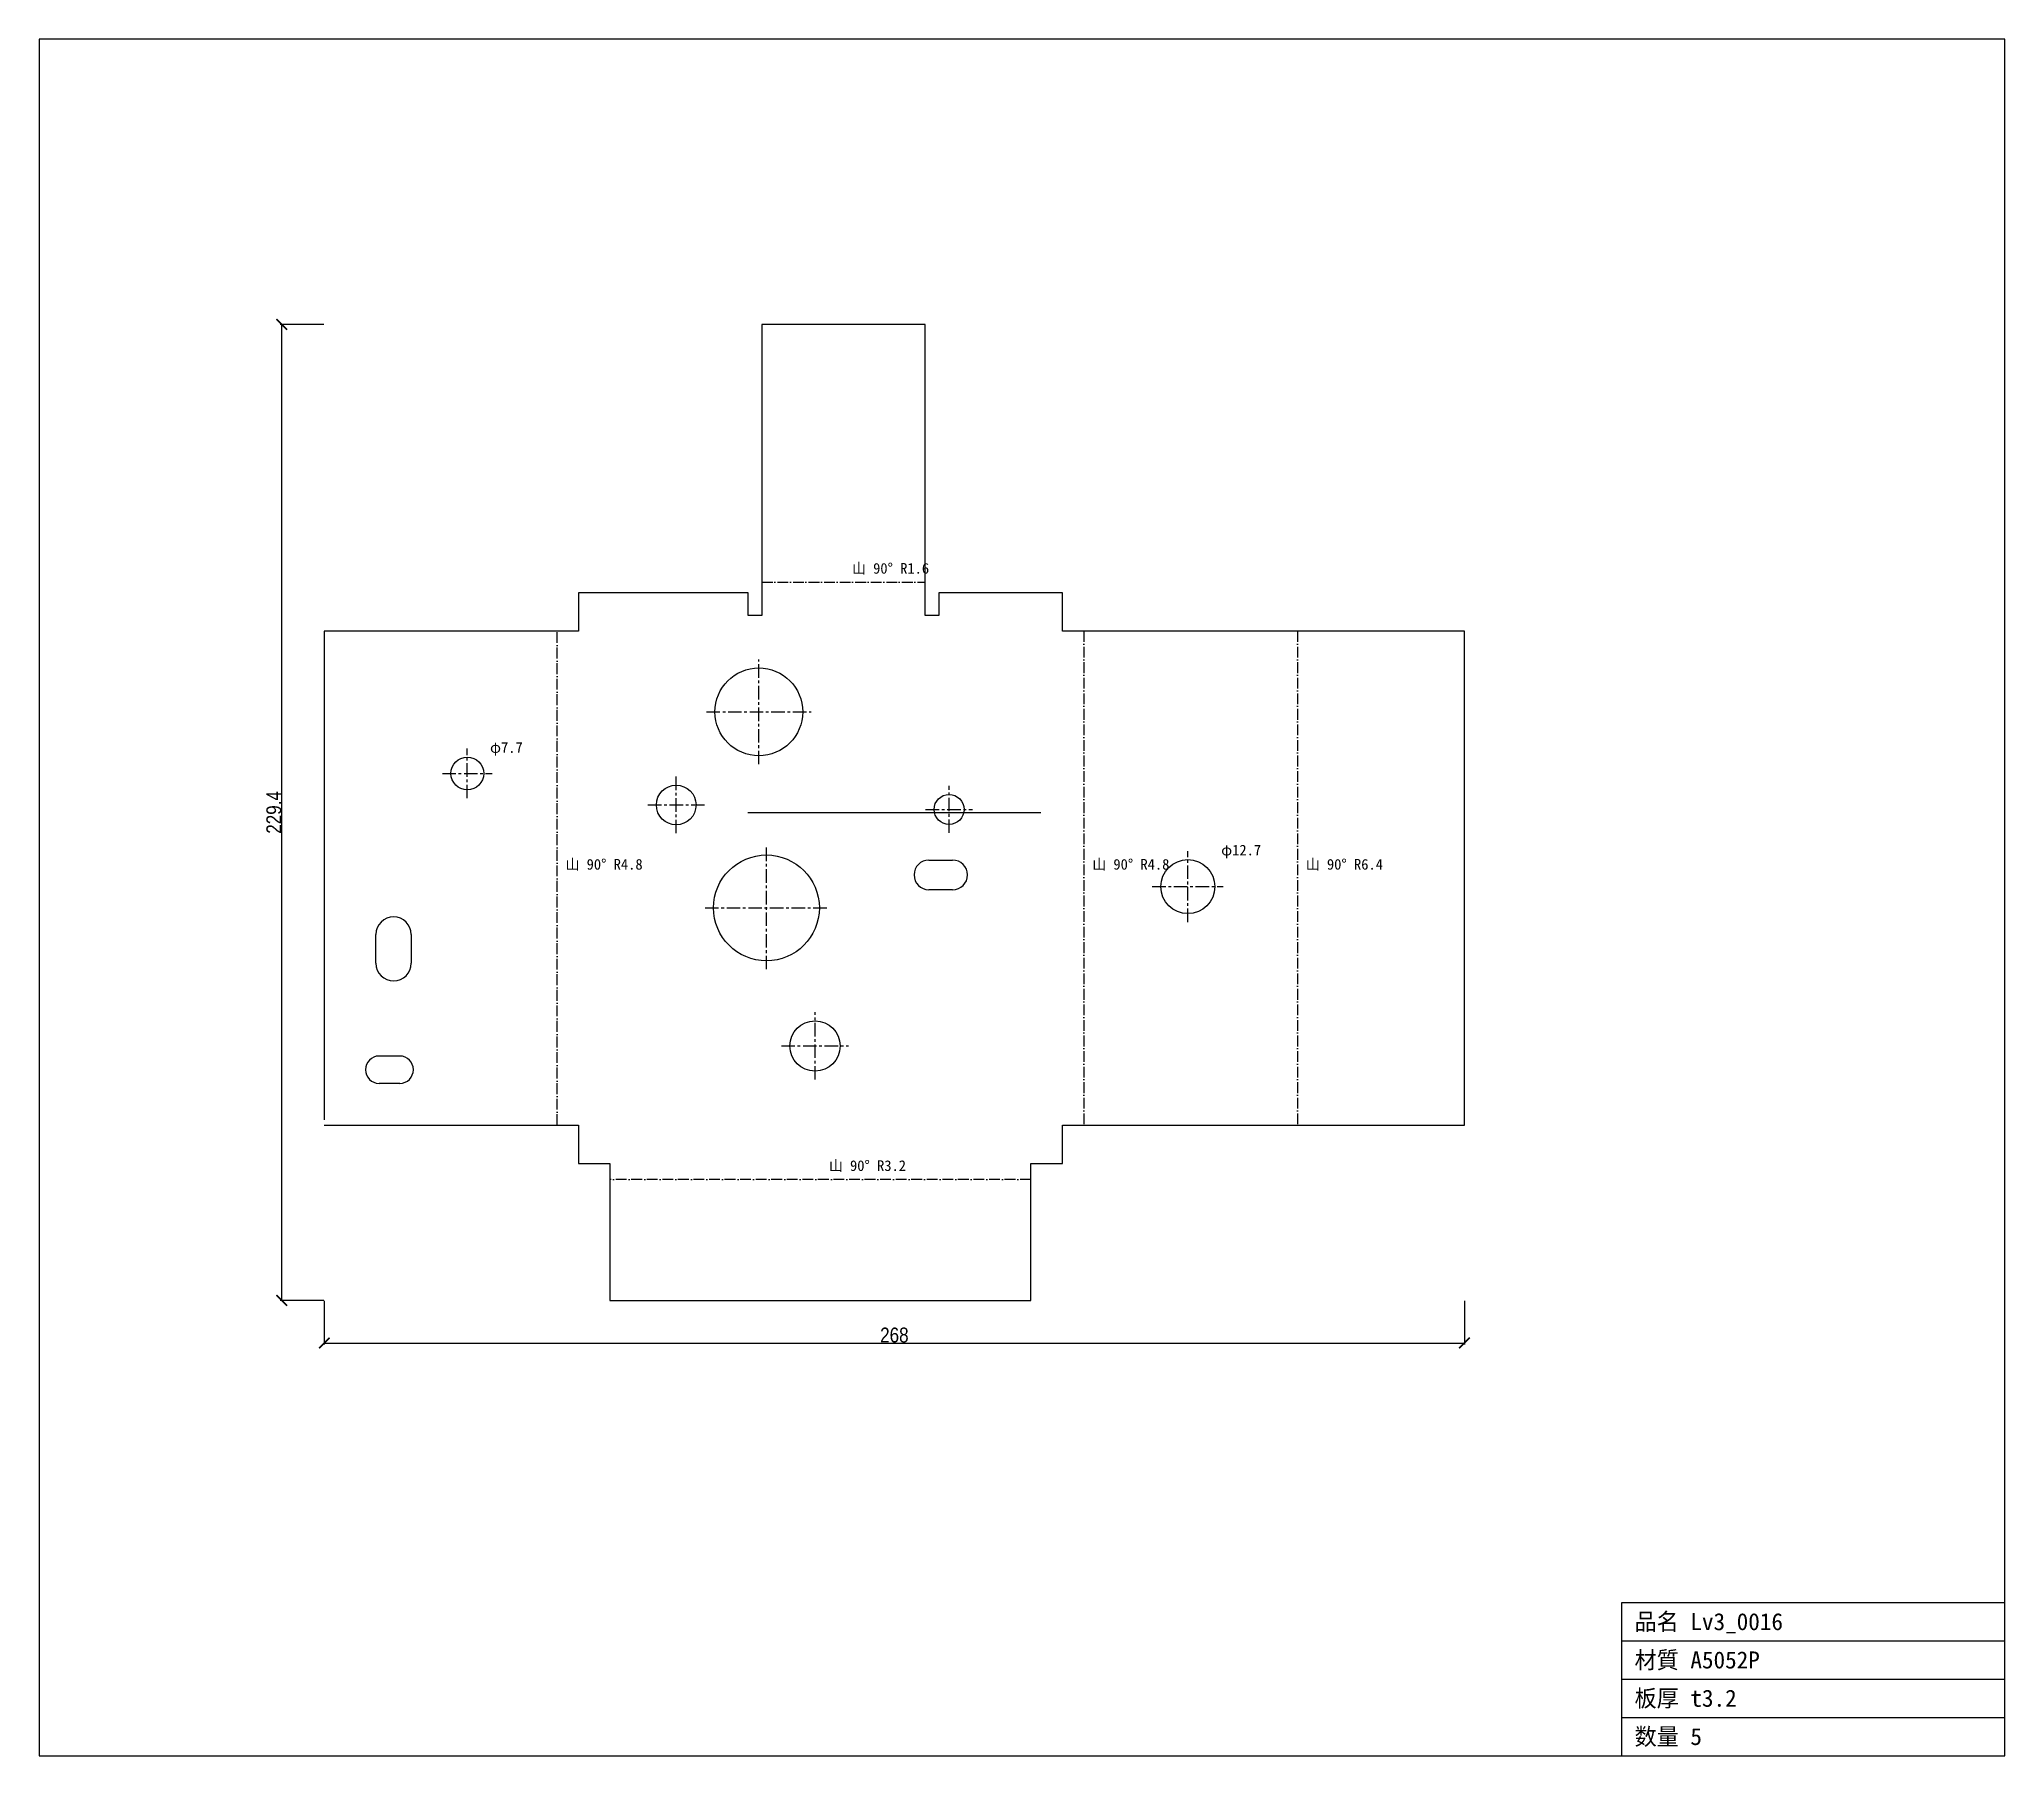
# Model space of a CAD drawing. Header units: millimetres. Extents: x -127 to 335, y -139 to 264.
import ezdxf

# ---------------------------------------------------------------- set-up
doc = ezdxf.new("R2010")
doc.units = ezdxf.units.MM
doc.linetypes.add('CENTER', pattern=[5.08, 3.175, -0.635, 0.635, -0.635])
doc.linetypes.add('DASHDOT', pattern=[3.556, 2.54, -0.508, 0, -0.508])
for name, color, linetype in [('ケガキ', 7, 'Continuous'), ('中心線', 7, 'Continuous'), ('図枠', 7, 'Continuous'), ('外形', 7, 'Continuous'), ('寸法', 7, 'Continuous'), ('文字', 7, 'Continuous'), ('曲げ線', 7, 'Continuous')]:
    doc.layers.add(name, color=color, linetype=linetype)
doc.styles.add('OpenSansCondensed-Light', font='OpenSansCondensed-Light.ttf')
doc.dimstyles.new('EZDXF', dxfattribs={"dimtxt": 0.25, "dimasz": 0.175, "dimexe": 0.375, "dimexo": 0.125, "dimgap": 0.1, "dimtad": 1, "dimlfac": 100, "dimzin": 12, "dimdsep": 46, "dimtxsty": 'OpenSansCondensed-Light', "dimblk": 'ARCHTICK', "dimcen": 2.5, "dimazin": 3, "dimtfac": 0.5, "dimtmove": 2, "dimatfit": 3})

# ---------------------------------------------------------------- blocks, each defined once
blk = doc.blocks.new('_ARCHTICK')
at = {"color": 0, "linetype": 'BYBLOCK', "const_width": 0.15}
blk.add_lwpolyline([(-0.5, -0.5), (0.5, 0.5)], dxfattribs=at)

msp = doc.modelspace()

# ---------------------------------------------------------------- linework, layer by layer
at = {"layer": 'ケガキ'}
msp.add_line((39.85, 82.5), (108.67, 82.5), dxfattribs=at)
at = {"layer": '中心線', "color": 1, "linetype": 'CENTER'}
for p, q in [((42.4, 93.82), (42.4, 118.44)), ((30.09, 106.13), (54.71, 106.13)), ((-26.13, 85.81), (-26.13, 97.5)), ((-31.98, 91.65), (-20.29, 91.65)), ((22.98, 77.58), (22.98, 90.9)), ((87.12, 77.68), (87.12, 88.71)), ((16.32, 84.24), (29.64, 84.24)), ((81.6, 83.19), (92.63, 83.19)), ((44.19, 45.64), (44.19, 74.49)), ((143.24, 56.7), (143.24, 73.39)), ((134.89, 65.05), (151.58, 65.05)), ((29.77, 60.06), (58.62, 60.06)), ((55.6, 19.7), (55.6, 35.51)), ((47.7, 27.6), (63.51, 27.6))]:
    msp.add_line(p, q, dxfattribs=at)
at = {"layer": '図枠'}
for p, q in [((335.25, 264.2), (-126.74, 264.2)), ((-126.74, 264.2), (-126.74, -139.2)), ((335.25, -139.2), (335.25, 264.2)), ((245.25, -139.2), (245.25, -103.2)), ((245.25, -103.2), (335.25, -103.2)), ((245.25, -112.2), (335.25, -112.2)), ((245.25, -121.2), (335.25, -121.2)), ((245.25, -130.2), (335.25, -130.2)), ((-126.74, -139.2), (335.25, -139.2))]:
    msp.add_line(p, q, dxfattribs=at)
at = {"layer": '外形'}
for p, q in [((81.51, 197.2), (43.12, 197.2)), ((43.12, 197.2), (43.12, 128.8)), ((81.51, 128.8), (81.51, 197.2)), ((39.92, 134.1), (0, 134.1)), ((0, 134.1), (0, 125.1)), ((39.92, 128.8), (39.92, 134.1)), ((113.76, 134.1), (84.71, 134.1)), ((84.71, 134.1), (84.71, 128.8)), ((113.76, 125.1), (113.76, 134.1)), ((0, 125.1), (-59.74, 125.1)), ((-59.74, 125.1), (-59.74, 10.28)), ((43.12, 128.8), (39.92, 128.8)), ((84.71, 128.8), (81.51, 128.8)), ((208.25, 125.1), (113.76, 125.1)), ((208.25, 9), (208.25, 125.1)), ((82.38, 71.29), (87.96, 71.29)), ((87.96, 64.31), (82.38, 64.31)), ((-47.61, 47.04), (-47.61, 53.79)), ((-39.31, 53.79), (-39.31, 47.04)), ((-46.87, 25.25), (-42.02, 25.25)), ((-42.02, 18.82), (-46.87, 18.82)), ((-59.74, 9), (0, 9)), ((0, 9), (0, 0)), ((113.76, 0), (113.76, 9)), ((113.76, 9), (208.25, 9)), ((0, 0), (7.4, 0)), ((7.4, 0), (7.4, -32.21)), ((106.36, -32.21), (106.36, 0)), ((106.36, 0), (113.76, 0)), ((7.4, -32.21), (106.36, -32.21))]:
    msp.add_line(p, q, dxfattribs=at)
for centre, radius in [((42.4, 106.13), 10.31), ((-26.13, 91.65), 3.85), ((22.98, 84.24), 4.66), ((87.12, 83.19), 3.52), ((44.19, 60.06), 12.43), ((143.24, 65.05), 6.34), ((55.6, 27.6), 5.91)]:
    msp.add_circle(centre, radius, dxfattribs=at)
for centre, radius, start, end in [((82.38, 67.8), 3.49, 90, -90), ((87.96, 67.8), 3.49, -90, 90), ((-43.46, 53.79), 4.15, 0, 180), ((-43.46, 47.04), 4.15, 180, 0), ((-46.87, 22.03), 3.21, 90, -90), ((-42.02, 22.03), 3.21, -90, 90)]:
    msp.add_arc(centre, radius, start, end, dxfattribs=at)
at = {"layer": '曲げ線', "color": 4, "linetype": 'DASHDOT'}
for p, q in [((43.12, 136.61), (81.51, 136.61)), ((-5.03, 9), (-5.03, 125.1)), ((118.79, 125.1), (118.79, 9)), ((168.99, 125.1), (168.99, 9)), ((106.36, -3.77), (7.4, -3.77))]:
    msp.add_line(p, q, dxfattribs=at)

# ---------------------------------------------------------------- texts
at = {"layer": '文字'}
for s, height, p in [('山 90° R1.6', 2.5, (64.31, 138.61)), ('φ7.7', 2.5, (-20.79, 96.5)), ('φ12.7', 2.5, (151.08, 72.39)), ('山 90° R4.8', 2.5, (-3.03, 69.05)), ('山 90° R4.8', 2.5, (120.79, 69.05)), ('山 90° R6.4', 2.5, (170.99, 69.05)), ('山 90° R3.2', 2.5, (58.88, -1.77)), ('品名 Lv3_0016', 4, (248.25, -109.7)), ('材質 A5052P', 4, (248.25, -118.7)), ('板厚 t3.2', 4, (248.25, -127.7)), ('数量 5', 4, (248.25, -136.7))]:
    msp.add_text(s, height=height, dxfattribs=at).set_placement(p)

# ---------------------------------------------------------------- dimensions: what is measured, and where the dimension line sits
at = {"layer": '寸法'}
msp.add_linear_dim(base=(-69.74, -32.21), p1=(-59.74, -32.21), p2=(-59.74, 197.2), angle=90, dimstyle='EZDXF', override={"dimtxt": 3.5, "dimasz": 2.5, "dimdec": 1, "dimlfac": 1}, dxfattribs=at).render()
msp.add_linear_dim(base=(-59.74, -42.21), p1=(-59.74, -32.21), p2=(208.25, -32.21), dimstyle='EZDXF', override={"dimtxt": 3.5, "dimasz": 2.5, "dimdec": 1, "dimlfac": 1}, dxfattribs=at).render()

doc.saveas('drawing.dxf')
